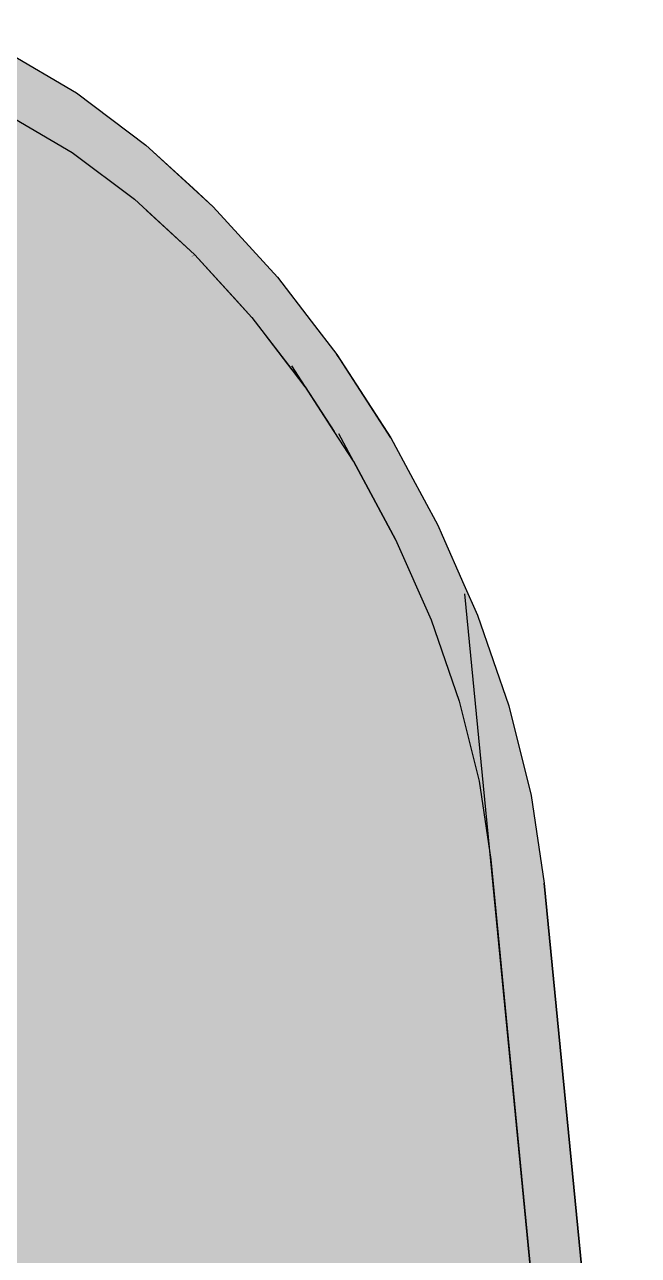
# Model space of a CAD drawing. Extents: x 0 to 2378, y 0 to 1682.
# Drawn here: x 1364.86 to 1389.01, y 1373.18 to 1421.6 of the extents above; entities that cross this region are included whole.
import ezdxf

# ---------------------------------------------------------------- set-up
doc = ezdxf.new("R2010")
doc.units = 0
doc.layers.add('SOMBRA', color=8, linetype='CONTINUOUS')
doc.layers.add('VISIBLE', color=7, linetype='CONTINUOUS')

msp = doc.modelspace()

# ---------------------------------------------------------------- linework, layer by layer
at = {"layer": 'SOMBRA', "color": 253}
for points in [[(1366.7341, 1416.5618), (1358.2107, 1421.5953), (1360.6004, 1421.1675)], [(1369.1807, 1414.7247), (1360.6004, 1421.1675), (1362.5149, 1420.8248)], [(1370.2403, 1413.9952), (1362.5149, 1420.8248), (1362.868, 1420.7616)], [(1370.2403, 1413.9952), (1369.6467, 1414.2982), (1362.5149, 1420.8248)], [(1362.868, 1420.7616), (1364.139, 1420.5341), (1366.2185, 1418.8052)], [(1370.2403, 1413.9952), (1362.868, 1420.7616), (1365.4575, 1419.2496)], [(1366.2185, 1418.8052), (1364.139, 1420.5341), (1369.6333, 1416.8557)], [(1364.139, 1420.5341), (1366.9038, 1418.9052), (1369.6333, 1416.8557)], [(1370.2403, 1413.9952), (1365.4575, 1419.2496), (1366.2185, 1418.8052)], [(1366.2185, 1418.8052), (1369.6333, 1416.8557), (1369.7393, 1416.7494)], [(1370.2403, 1413.9952), (1366.2185, 1418.8052), (1374.8093, 1411.6628)], [(1366.2185, 1418.8052), (1369.7393, 1416.7494), (1374.8093, 1411.6628)], [(1369.7393, 1416.7494), (1369.6333, 1416.8557), (1369.7671, 1416.7331)], [(1369.7393, 1416.7494), (1369.7671, 1416.7331), (1372.2849, 1414.4267)], [(1369.7393, 1416.7494), (1372.2849, 1414.4267), (1374.8093, 1411.6628)], [(1371.5495, 1412.5569), (1369.6467, 1414.2982), (1370.2403, 1413.9952)], [(1374.6241, 1410.7946), (1371.5636, 1412.5415), (1370.2403, 1413.9952)], [(1374.6241, 1410.7946), (1370.2403, 1413.9952), (1374.8093, 1411.6628)], [(1371.5636, 1412.5415), (1372.1838, 1412.1874), (1373.8052, 1410.0788)], [(1372.1838, 1412.1874), (1374.388, 1409.688), (1374.3267, 1409.4006)], [(1372.1838, 1412.1874), (1373.1105, 1411.6585), (1374.388, 1409.688)], [(1362.0733, 1401.8084), (1374.8093, 1411.6628), (1350.0605, 1397.3741)], [(1376.1395, 1409.9295), (1374.8093, 1411.6628), (1362.0733, 1401.8084)], [(1373.1105, 1411.6585), (1374.6241, 1410.7946), (1374.388, 1409.688)], [(1374.6241, 1410.7946), (1374.8093, 1411.6628), (1374.9814, 1410.5906)], [(1374.9814, 1410.5906), (1374.8093, 1411.6628), (1374.9818, 1410.5904)], [(1374.9818, 1410.5904), (1374.8093, 1411.6628), (1375.6807, 1410.1915)], [(1375.6807, 1410.1915), (1374.8093, 1411.6628), (1375.9599, 1410.0321)], [(1375.9599, 1410.0321), (1374.8093, 1411.6628), (1376.1395, 1409.9295)], [(1374.388, 1409.688), (1374.6241, 1410.7946), (1374.9814, 1410.5906)], [(1374.388, 1409.688), (1374.9814, 1410.5906), (1375.3692, 1408.1745)], [(1375.3692, 1408.1745), (1374.9814, 1410.5906), (1374.9818, 1410.5904)], [(1375.3692, 1408.1745), (1374.9818, 1410.5904), (1375.3707, 1408.1722)], [(1377.0411, 1405.5956), (1375.3707, 1408.1722), (1374.9818, 1410.5904)], [(1377.0411, 1405.5956), (1374.9818, 1410.5904), (1375.6807, 1410.1915)], [(1377.1498, 1408.6132), (1376.1395, 1409.9295), (1362.0733, 1401.8084)], [(1377.0411, 1405.5956), (1375.6807, 1410.1915), (1379.0856, 1404.4423)], [(1379.0856, 1404.4423), (1375.6807, 1410.1915), (1375.9599, 1410.0321)], [(1375.9599, 1410.0321), (1376.1395, 1409.9295), (1377.1498, 1408.6132)], [(1379.0856, 1404.4423), (1375.9599, 1410.0321), (1379.2711, 1405.3391)], [(1375.9599, 1410.0321), (1377.1498, 1408.6132), (1379.2711, 1405.3391)], [(1374.3267, 1409.4006), (1374.388, 1409.688), (1375.3692, 1408.1745)], [(1374.3267, 1409.4006), (1375.3692, 1408.1745), (1375.3955, 1408.0106)], [(1377.1498, 1408.6132), (1362.0733, 1401.8084), (1352.4011, 1394.3245)], [(1377.1498, 1408.6132), (1352.4011, 1394.3245), (1352.5116, 1394.1539)], [(1377.1498, 1408.6132), (1352.5116, 1394.1539), (1375.9709, 1407.6982)], [(1377.2603, 1408.4426), (1377.1498, 1408.6132), (1375.9709, 1407.6982)], [(1379.2711, 1405.3391), (1377.2603, 1408.4426), (1375.9709, 1407.6982)], [(1375.3955, 1408.0106), (1375.3692, 1408.1745), (1375.3707, 1408.1722)], [(1375.3955, 1408.0106), (1375.3707, 1408.1722), (1375.397, 1408.0086)], [(1375.9053, 1407.3476), (1375.397, 1408.0086), (1375.3707, 1408.1722)], [(1352.5116, 1394.1539), (1354.5224, 1391.0504), (1375.9709, 1407.6982)], [(1379.2711, 1405.3391), (1375.9709, 1407.6982), (1354.5224, 1391.0504)], [(1377.8003, 1404.4246), (1377.0411, 1405.5956), (1377.2249, 1405.492)], [(1369.6862, 1397.9184), (1379.2711, 1405.3391), (1354.5224, 1391.0504)], [(1380.0467, 1403.9), (1379.2711, 1405.3391), (1369.6862, 1397.9184)], [(1379.462, 1401.3423), (1377.2249, 1405.492), (1377.7706, 1405.1841)], [(1380.855, 1398.1784), (1377.7706, 1405.1841), (1378.5951, 1404.7189)], [(1379.0856, 1404.4423), (1379.2711, 1405.3391), (1379.9484, 1403.9555)], [(1379.9484, 1403.9555), (1379.2711, 1405.3391), (1380.0467, 1403.9)], [(1381.9581, 1394.9859), (1378.5951, 1404.7189), (1379.0856, 1404.4423)], [(1381.9581, 1394.9859), (1379.0856, 1404.4423), (1379.9831, 1402.9267)], [(1379.9831, 1402.9267), (1379.0856, 1404.4423), (1379.6911, 1404.1006)], [(1381.4557, 1400.4403), (1379.9831, 1402.9267), (1379.6911, 1404.1006)], [(1381.4557, 1400.4403), (1379.6911, 1404.1006), (1379.9484, 1403.9555)], [(1381.1237, 1401.9016), (1380.0467, 1403.9), (1369.6862, 1397.9184)], [(1381.4557, 1400.4403), (1379.9484, 1403.9555), (1381.3618, 1401.0682)], [(1381.3618, 1401.0682), (1379.9484, 1403.9555), (1380.0467, 1403.9)], [(1381.3618, 1401.0682), (1380.0467, 1403.9), (1381.1237, 1401.9016)], [(1382.743, 1391.8301), (1379.9831, 1402.9267), (1381.4557, 1400.4403)], [(1381.1237, 1401.9016), (1369.6862, 1397.9184), (1356.375, 1387.6129)], [(1381.3618, 1401.0682), (1381.1237, 1401.9016), (1381.2953, 1401.5131)], [(1382.1658, 1399.4256), (1381.2953, 1401.5131), (1382.1514, 1399.5739)], [(1382.1658, 1399.4256), (1381.3618, 1401.0682), (1381.2953, 1401.5131)], [(1382.1873, 1399.205), (1381.4557, 1400.4403), (1381.3618, 1401.0682)], [(1382.1873, 1399.205), (1381.3618, 1401.0682), (1382.1658, 1399.4256)], [(1383.2026, 1388.756), (1381.4557, 1400.4403), (1382.1873, 1399.205)], [(1382.1658, 1399.4256), (1382.1514, 1399.5739), (1382.6864, 1398.3621)], [(1382.1873, 1399.205), (1382.1658, 1399.4256), (1382.6864, 1398.3621)], [(1387.0366, 1349.301), (1382.1873, 1399.205), (1382.6864, 1398.3621)], [(1387.0366, 1349.301), (1382.6864, 1398.3621), (1388.1104, 1349.521)], [(1388.1104, 1349.521), (1382.6864, 1398.3621), (1384.7936, 1391.2667)], [(1382.6864, 1398.3621), (1383.9168, 1394.794), (1384.7936, 1391.2667)], [(1369.6862, 1397.9184), (1354.5224, 1391.0504), (1355.2979, 1389.6114)], [(1369.6862, 1397.9184), (1355.2979, 1389.6114), (1356.375, 1387.6129)], [(1358.4474, 1374.5106), (1357.9943, 1377.5414), (1382.743, 1391.8301)], [(1358.4539, 1374.4673), (1358.4474, 1374.5106), (1382.743, 1391.8301)], [(1358.4539, 1374.4673), (1382.743, 1391.8301), (1383.2026, 1388.756)], [(1388.1104, 1349.521), (1384.7936, 1391.2667), (1388.9043, 1349.6836)], [(1388.9043, 1349.6836), (1384.7936, 1391.2667), (1385.3098, 1387.8252)], [(1378.0027, 1347.2306), (1358.4539, 1374.4673), (1383.2026, 1388.756)], [(1378.0027, 1347.2306), (1383.2026, 1388.756), (1386.7472, 1352.2792)], [(1388.9043, 1349.6836), (1385.3098, 1387.8252), (1389.014, 1349.7061)], [(1378.0027, 1347.2306), (1361.9985, 1337.9905), (1358.4539, 1374.4673)]]:
    msp.add_solid(points, dxfattribs=at)
at = {"layer": 'SOMBRA', "color": 254}
for points in [[(1366.9038, 1418.9052), (1364.139, 1420.5341), (1342.1551, 1404.6165)], [(1366.9038, 1418.9052), (1342.1551, 1404.6165), (1344.8845, 1402.5671)], [(1369.6333, 1416.8557), (1366.9038, 1418.9052), (1344.8845, 1402.5671)], [(1368.5178, 1416.0118), (1369.6333, 1416.8557), (1344.8845, 1402.5671)], [(1369.7671, 1416.7331), (1369.6333, 1416.8557), (1368.5178, 1416.0118)], [(1371.4892, 1415.1556), (1369.7671, 1416.7331), (1368.5178, 1416.0118)], [(1368.5178, 1416.0118), (1344.8845, 1402.5671), (1345.0184, 1402.4444)], [(1368.5178, 1416.0118), (1345.0184, 1402.4444), (1346.7405, 1400.8669)], [(1368.5178, 1416.0118), (1346.7405, 1400.8669), (1354.1671, 1405.1547)], [(1371.4892, 1415.1556), (1368.5178, 1416.0118), (1354.1671, 1405.1547)], [(1372.2849, 1414.4267), (1371.4892, 1415.1556), (1354.1671, 1405.1547)], [(1372.2849, 1414.4267), (1354.1671, 1405.1547), (1347.5362, 1400.138)], [(1372.2849, 1414.4267), (1347.5362, 1400.138), (1350.0605, 1397.3741)], [(1374.8093, 1411.6628), (1372.2849, 1414.4267), (1350.0605, 1397.3741)]]:
    msp.add_solid(points, dxfattribs=at)
at = {"layer": 'SOMBRA', "color": 252}
for points in [[(1341.9854, 1402.2731), (1364.2592, 1418.0233), (1366.7341, 1416.5618)], [(1344.3975, 1400.4619), (1341.9854, 1402.2731), (1366.7341, 1416.5618)], [(1344.432, 1400.436), (1344.3975, 1400.4619), (1366.7341, 1416.5618)], [(1344.432, 1400.436), (1366.7341, 1416.5618), (1369.1807, 1414.7247)], [(1346.7674, 1398.2987), (1344.432, 1400.436), (1369.1807, 1414.7247)], [(1346.8008, 1398.2682), (1346.7674, 1398.2987), (1369.1807, 1414.7247)], [(1346.8008, 1398.2682), (1369.1807, 1414.7247), (1371.5495, 1412.5569)], [(1371.4072, 1412.4512), (1346.8008, 1398.2682), (1371.5495, 1412.5569)], [(1371.4072, 1412.4512), (1346.8148, 1398.2528), (1346.8008, 1398.2682)], [(1348.4602, 1396.4451), (1346.8148, 1398.2528), (1371.4072, 1412.4512)], [(1348.4602, 1396.4451), (1371.4072, 1412.4512), (1354.7418, 1400.0719)], [(1354.7418, 1400.0719), (1371.4072, 1412.4512), (1371.5636, 1412.5415)], [(1354.7418, 1400.0719), (1371.5636, 1412.5415), (1373.2089, 1410.7338)], [(1371.4072, 1412.4512), (1371.5495, 1412.5569), (1371.5636, 1412.5415)], [(1349.0564, 1395.7901), (1373.2089, 1410.7338), (1373.8052, 1410.0788)], [(1349.0564, 1395.7901), (1354.7418, 1400.0719), (1373.2089, 1410.7338)], [(1351.127, 1393.0974), (1349.0564, 1395.7901), (1373.8052, 1410.0788)], [(1351.1565, 1393.0589), (1351.127, 1393.0974), (1373.8052, 1410.0788)], [(1351.1565, 1393.0589), (1373.8052, 1410.0788), (1375.9053, 1407.3476)], [(1361.9953, 1396.9089), (1351.1565, 1393.0589), (1375.9053, 1407.3476)], [(1361.9953, 1396.9089), (1375.9053, 1407.3476), (1377.0411, 1405.5956)], [(1353.0516, 1390.1359), (1377.0411, 1405.5956), (1377.8003, 1404.4246)], [(1353.0516, 1390.1359), (1361.9953, 1396.9089), (1377.0411, 1405.5956)], [(1354.6899, 1387.097), (1353.0516, 1390.1359), (1377.8003, 1404.4246)], [(1354.7133, 1387.0536), (1354.6899, 1387.097), (1377.8003, 1404.4246)], [(1354.7133, 1387.0536), (1377.8003, 1404.4246), (1379.462, 1401.3423)], [(1378.5789, 1399.9448), (1381.1237, 1401.9016), (1356.375, 1387.6129)], [(1381.2953, 1401.5131), (1381.1237, 1401.9016), (1378.5789, 1399.9448)], [(1356.0867, 1383.9343), (1354.7133, 1387.0536), (1379.462, 1401.3423)], [(1356.1063, 1383.8897), (1356.0867, 1383.9343), (1379.462, 1401.3423)], [(1356.1063, 1383.8897), (1379.462, 1401.3423), (1380.855, 1398.1784)], [(1382.1514, 1399.5739), (1381.2953, 1401.5131), (1378.5789, 1399.9448)], [(1378.5789, 1399.9448), (1356.375, 1387.6129), (1356.5465, 1387.2244)], [(1365.876, 1390.1773), (1378.5789, 1399.9448), (1356.5465, 1387.2244)], [(1382.1514, 1399.5739), (1378.5789, 1399.9448), (1365.876, 1390.1773)], [(1382.6864, 1398.3621), (1382.1514, 1399.5739), (1365.876, 1390.1773)], [(1382.6864, 1398.3621), (1365.876, 1390.1773), (1357.9377, 1384.0734)], [(1382.6864, 1398.3621), (1357.9377, 1384.0734), (1359.1681, 1380.5053)], [(1383.9168, 1394.794), (1382.6864, 1398.3621), (1359.1681, 1380.5053)], [(1357.1938, 1380.7422), (1356.1063, 1383.8897), (1380.855, 1398.1784)], [(1357.2094, 1380.6972), (1357.1938, 1380.7422), (1380.855, 1398.1784)], [(1357.2094, 1380.6972), (1380.855, 1398.1784), (1381.9581, 1394.9859)], [(1357.9832, 1377.5859), (1357.2094, 1380.6972), (1381.9581, 1394.9859)], [(1357.9943, 1377.5414), (1357.9832, 1377.5859), (1381.9581, 1394.9859)], [(1357.9943, 1377.5414), (1381.9581, 1394.9859), (1382.743, 1391.8301)], [(1383.9168, 1394.794), (1359.1681, 1380.5053), (1360.0449, 1376.9781)], [(1384.7936, 1391.2667), (1383.9168, 1394.794), (1360.0449, 1376.9781)], [(1384.7936, 1391.2667), (1360.0449, 1376.9781), (1360.5611, 1373.5365)], [(1385.3098, 1387.8252), (1384.7936, 1391.2667), (1360.5611, 1373.5365)], [(1365.876, 1390.1773), (1356.5465, 1387.2244), (1357.4027, 1385.2852)], [(1365.876, 1390.1773), (1357.4027, 1385.2852), (1357.9377, 1384.0734)], [(1385.3098, 1387.8252), (1360.5611, 1373.5365), (1363.9761, 1338.3931)], [(1385.3098, 1387.8252), (1363.9761, 1338.3931), (1380.4186, 1347.8862)], [(1388.7248, 1352.6818), (1385.3098, 1387.8252), (1380.4186, 1347.8862)]]:
    msp.add_solid(points, dxfattribs=at)
at = {"layer": 'VISIBLE'}
for p, q in [((1364.139, 1420.5341), (1366.9038, 1418.9052)), ((1366.9038, 1418.9052), (1369.6333, 1416.8557)), ((1364.2592, 1418.0233), (1366.7341, 1416.5618)), ((1369.6333, 1416.8557), (1369.7671, 1416.7331)), ((1369.7671, 1416.7331), (1372.2849, 1414.4267)), ((1371.4892, 1415.1556), (1369.7671, 1416.7331)), ((1366.7341, 1416.5618), (1369.1807, 1414.7247)), ((1369.1807, 1414.7247), (1371.5495, 1412.5569)), ((1372.2849, 1414.4267), (1371.4892, 1415.1556)), ((1371.5495, 1412.5569), (1369.6467, 1414.2982)), ((1372.2849, 1414.4267), (1374.8093, 1411.6628)), ((1371.5495, 1412.5569), (1371.5636, 1412.5415)), ((1373.8052, 1410.0788), (1371.5636, 1412.5415)), ((1371.5636, 1412.5415), (1373.2089, 1410.7338)), ((1374.8093, 1411.6628), (1376.1395, 1409.9295)), ((1373.2089, 1410.7338), (1373.8052, 1410.0788)), ((1373.8052, 1410.0788), (1375.9053, 1407.3476)), ((1376.1395, 1409.9295), (1377.1498, 1408.6132)), ((1375.3955, 1408.0106), (1374.3267, 1409.4006)), ((1377.1498, 1408.6132), (1379.2711, 1405.3391)), ((1377.2603, 1408.4426), (1377.1498, 1408.6132)), ((1379.2711, 1405.3391), (1377.2603, 1408.4426)), ((1377.0411, 1405.5956), (1375.3707, 1408.1722)), ((1375.397, 1408.0086), (1375.3955, 1408.0106)), ((1375.9053, 1407.3476), (1375.397, 1408.0086)), ((1375.9053, 1407.3476), (1377.0411, 1405.5956)), ((1377.8003, 1404.4246), (1377.0411, 1405.5956)), ((1379.462, 1401.3423), (1377.2249, 1405.492)), ((1379.2711, 1405.3391), (1380.0467, 1403.9)), ((1377.8003, 1404.4246), (1379.462, 1401.3423)), ((1380.0467, 1403.9), (1381.1237, 1401.9016)), ((1381.1237, 1401.9016), (1381.2953, 1401.5131)), ((1379.462, 1401.3423), (1380.855, 1398.1784)), ((1381.2953, 1401.5131), (1382.1514, 1399.5739)), ((1382.1514, 1399.5739), (1382.6864, 1398.3621)), ((1387.0366, 1349.301), (1382.1873, 1399.205)), ((1382.6864, 1398.3621), (1383.9168, 1394.794)), ((1380.855, 1398.1784), (1381.9581, 1394.9859)), ((1381.9581, 1394.9859), (1382.743, 1391.8301)), ((1383.9168, 1394.794), (1384.7936, 1391.2667)), ((1382.743, 1391.8301), (1383.2026, 1388.756)), ((1384.7936, 1391.2667), (1385.3098, 1387.8252)), ((1383.2026, 1388.756), (1386.7472, 1352.2792)), ((1385.3098, 1387.8252), (1389.014, 1349.7061)), ((1388.7248, 1352.6818), (1385.3098, 1387.8252))]:
    msp.add_line(p, q, dxfattribs=at)

doc.saveas('drawing.dxf')
